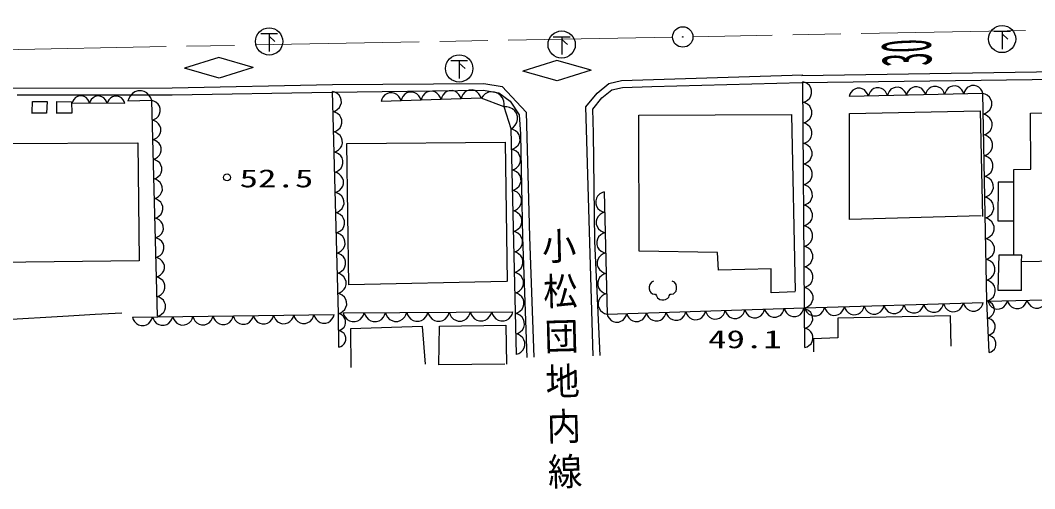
# Model space of a CAD drawing. Units: millimetres, scale not verified. Extents: x 62682 to 702682, y -6806 to 353194.
# Drawn here: x 449916 to 524010, y 213919 to 248180 of the extents above; entities that cross this region are included whole.
import ezdxf
from ezdxf.enums import TextEntityAlignment as Align

# ---------------------------------------------------------------- set-up
doc = ezdxf.new("R2010")
doc.units = ezdxf.units.MM
doc.header["$LTSCALE"] = 1000
doc.linetypes.add('CHAIN', pattern=[18.5, 12, -1.5, 3.5, -1.5])
doc.layers.add('M-BGD', color=7, linetype='Continuous', lineweight=25)
doc.layers.add('M-BMK', color=2, linetype='CHAIN', lineweight=13)
doc.styles.add('@ＭＳ ゴシック', font='')
doc.styles.add('ＭＳ ゴシック', font='')
doc.styles.get('@ＭＳ ゴシック').set_extended_font_data('@MS Gothic')
doc.styles.get('ＭＳ ゴシック').set_extended_font_data('MS Gothic')

# ---------------------------------------------------------------- blocks, each defined once
blk = doc.blocks.new('BUHIN1')
at = {"color": 7, "linetype": 'Continuous', "lineweight": 25}
for radius in [746, 22.5]:
    blk.add_circle((0, 0), radius, dxfattribs=at)
blk = doc.blocks.new('BUHIN4')
at = {"color": 7, "linetype": 'Continuous', "lineweight": 25}
blk.add_circle((0, 0), 249, dxfattribs=at)
blk = doc.blocks.new('BUHIN7')
at = {"color": 7, "linetype": 'Continuous', "lineweight": 25}
for p, q in [((-610, 570), (610, 570)), ((0, 570), (0, -730)), ((0, 375), (430, 0))]:
    blk.add_line(p, q, dxfattribs=at)
blk.add_circle((0, 0), 995, dxfattribs=at)
blk = doc.blocks.new('BUHIN10')
at = {"color": 7, "linetype": 'Continuous', "lineweight": 25}
blk.add_lwpolyline([(-690, 610), (-845, 530), (-965, 350), (-1000, 195), (-1000, 40), (-965, -120), (-885, -235), (-770, -315), (-610, -350), (-535, -350), (-470, -470), (-390, -610), (-235, -730), (-80, -765), (70, -765), (195, -730), (350, -650), (425, -570), (465, -470), (530, -350), (610, -350), (765, -315), (880, -235), (960, -120), (1000, 40), (1000, 195), (960, 350), (840, 530), (685, 610)], dxfattribs=at)
blk = doc.blocks.new('BUHIN40')
at = {"color": 7, "linetype": 'Continuous', "lineweight": 25}
blk.add_lwpolyline([(19, -717), (183, -659), (320, -569), (474, -425), (556, -265), (605, -95), (599, 127), (541, 294), (451, 450), (289, 585), (147, 664), (-19, 717)], dxfattribs=at)
blk = doc.blocks.new('BUHIN42')
at = {"color": 7, "linetype": 'Continuous', "lineweight": 25}
blk.add_lwpolyline([(643, -5), (596, 144), (520, 270), (395, 412), (254, 490), (104, 540), (-96, 541), (-247, 494), (-389, 418), (-516, 277), (-591, 152), (-643, 5)], dxfattribs=at)
blk = doc.blocks.new('BUHIN43')
at = {"color": 7, "linetype": 'Continuous', "lineweight": 25}
blk.add_lwpolyline([(9, -616), (150, -568), (269, -492), (403, -370), (475, -233), (519, -88), (516, 103), (468, 247), (392, 382), (255, 500), (133, 569), (-9, 616)], dxfattribs=at)
blk = doc.blocks.new('BUHIN44')
at = {"color": 7, "linetype": 'Continuous', "lineweight": 25}
blk.add_lwpolyline([(19, -738), (188, -678), (329, -586), (488, -438), (572, -273), (623, -98), (617, 131), (557, 303), (464, 463), (298, 603), (152, 684), (-19, 738)], dxfattribs=at)
blk = doc.blocks.new('BUHIN45')
at = {"color": 7, "linetype": 'Continuous', "lineweight": 25}
blk.add_lwpolyline([(-737, -10), (-679, -178), (-589, -321), (-443, -481), (-280, -568), (-106, -620), (122, -617), (295, -560), (456, -469), (597, -305), (680, -161), (737, 10)], dxfattribs=at)
blk = doc.blocks.new('BUHIN46')
at = {"color": 7, "linetype": 'Continuous', "lineweight": 25}
blk.add_lwpolyline([(-776, -4), (-717, -182), (-623, -333), (-471, -503), (-299, -595), (-117, -652), (124, -651), (306, -592), (476, -498), (626, -326), (715, -175), (776, 4)], dxfattribs=at)
blk = doc.blocks.new('BUHIN47')
at = {"color": 7, "linetype": 'Continuous', "lineweight": 25}
blk.add_lwpolyline([(18, -749), (189, -689), (333, -596), (494, -446), (580, -279), (632, -101), (627, 131), (566, 306), (473, 468), (304, 611), (156, 693), (-18, 749)], dxfattribs=at)
blk = doc.blocks.new('BUHIN50')
at = {"color": 7, "linetype": 'Continuous', "lineweight": 25}
blk.add_lwpolyline([(730, 26), (670, 192), (577, 331), (429, 487), (265, 569), (92, 618), (-135, 610), (-305, 549), (-462, 455), (-599, 290), (-678, 144), (-730, -26)], dxfattribs=at)
blk = doc.blocks.new('BUHIN51')
at = {"color": 7, "linetype": 'Continuous', "lineweight": 25}
blk.add_lwpolyline([(-18, 745), (-188, 685), (-331, 592), (-492, 443), (-577, 277), (-629, 100), (-623, -131), (-563, -304), (-470, -466), (-302, -608), (-155, -690), (18, -745)], dxfattribs=at)
blk = doc.blocks.new('BUHIN52')
at = {"color": 7, "linetype": 'Continuous', "lineweight": 25}
blk.add_lwpolyline([(-719, -23), (-660, -187), (-569, -324), (-424, -478), (-263, -559), (-92, -608), (131, -601), (298, -541), (454, -450), (589, -287), (667, -145), (719, 23)], dxfattribs=at)
blk = doc.blocks.new('BUHIN53')
at = {"color": 7, "linetype": 'Continuous', "lineweight": 25}
blk.add_lwpolyline([(5, -752), (178, -695), (324, -603), (488, -456), (577, -290), (633, -112), (631, 121), (573, 297), (482, 462), (316, 608), (168, 693), (-5, 752)], dxfattribs=at)
blk = doc.blocks.new('BUHIN54')
at = {"color": 7, "linetype": 'Continuous', "lineweight": 25}
blk.add_lwpolyline([(7, -711), (170, -656), (308, -570), (463, -429), (547, -272), (599, -104), (596, 116), (541, 283), (455, 439), (297, 576), (157, 656), (-7, 711)], dxfattribs=at)
blk = doc.blocks.new('BUHIN55')
at = {"color": 7, "linetype": 'Continuous', "lineweight": 25}
blk.add_lwpolyline([(-724, -22), (-665, -187), (-573, -326), (-427, -480), (-265, -562), (-94, -612), (131, -605), (299, -545), (456, -453), (592, -290), (671, -146), (724, 22)], dxfattribs=at)
blk = doc.blocks.new('BUHIN56')
at = {"color": 7, "linetype": 'Continuous', "lineweight": 25}
blk.add_lwpolyline([(28, -631), (171, -577), (291, -496), (424, -366), (494, -224), (534, -74), (525, 122), (471, 268), (389, 403), (245, 520), (119, 587), (-28, 631)], dxfattribs=at)
blk = doc.blocks.new('BUHIN57')
at = {"color": 7, "linetype": 'Continuous', "lineweight": 25}
blk.add_lwpolyline([(14, -759), (188, -699), (334, -605), (498, -454), (586, -285), (640, -106), (635, 130), (575, 307), (481, 472), (311, 617), (161, 702), (-14, 759)], dxfattribs=at)
blk = doc.blocks.new('BUHIN58')
at = {"color": 7, "linetype": 'Continuous', "lineweight": 25}
blk.add_lwpolyline([(697, 16), (641, 175), (554, 309), (415, 460), (259, 540), (94, 588), (-122, 583), (-284, 527), (-436, 440), (-568, 283), (-645, 145), (-697, -16)], dxfattribs=at)
blk = doc.blocks.new('BUHIN59')
at = {"color": 7, "linetype": 'Continuous', "lineweight": 25}
blk.add_lwpolyline([(-714, -17), (-656, -180), (-568, -317), (-425, -471), (-265, -553), (-96, -602), (125, -597), (291, -540), (446, -450), (582, -290), (661, -149), (714, 17)], dxfattribs=at)

msp = doc.modelspace()

# ---------------------------------------------------------------- linework, layer by layer
at = {"layer": 'M-BGD'}
for p, q in [((464413, 245454), (461922, 244675)), ((466922, 244734), (464413, 245454)), ((464430, 243954), (461922, 244675)), ((466922, 244734), (464430, 243954)), ((489113, 245249), (486622, 244469)), ((491622, 244528), (489113, 245249)), ((491622, 244528), (489130, 243749)), ((506992, 244135), (562161, 245031)), ((489130, 243749), (486622, 244469)), ((492910, 243566), (493836, 243768)), ((493836, 243768), (507064, 244188)), ((507000, 243635), (534328, 243967)), ((434573, 243218), (461005, 243233)), ((461005, 243233), (472716, 243472)), ((472669, 242918), (483734, 243060)), ((472716, 243472), (483772, 243560)), ((483734, 243060), (484864, 242876)), ((483772, 243560), (485114, 243342)), ((485114, 243342), (486856, 241458)), ((492046, 242859), (492910, 243566)), ((492403, 242506), (493134, 243103)), ((493134, 243103), (493898, 243269)), ((493898, 243269), (496056, 243336)), ((496056, 243336), (507000, 243635)), ((507190, 227139), (507080, 243688)), ((449681, 242726), (461010, 242733)), ((459514, 242314), (457778, 242261)), ((459935, 226537), (459514, 242314)), ((461010, 242733), (472669, 242918)), ((473152, 226729), (472723, 242972)), ((483572, 242494), (476267, 242236)), ((485252, 241848), (483572, 242494)), ((484864, 242876), (485689, 242265)), ((491234, 241844), (492046, 242859)), ((491739, 241675), (492403, 242506)), ((520220, 242836), (510460, 242608)), ((520504, 227657), (520220, 242836)), ((450775, 241458), (450806, 242240)), ((450806, 242240), (451871, 242240)), ((451871, 242240), (451839, 241395)), ((452591, 241426), (452591, 242240)), ((452591, 242240), (453655, 242209)), ((453655, 242209), (453687, 241395)), ((457551, 242088), (453691, 242115)), ((485769, 240232), (485252, 241848)), ((485689, 242265), (486361, 241257)), ((491770, 223646), (491234, 241844)), ((491772, 239933), (491739, 241675)), ((510482, 241358), (520027, 241552)), ((520027, 241552), (520193, 233833)), ((451839, 241395), (450744, 241395)), ((453687, 241395), (452528, 241395)), ((486361, 241257), (486453, 239852)), ((486856, 241458), (487102, 232334)), ((495087, 241243), (506252, 241279)), ((495123, 231295), (495087, 241243)), ((506252, 241279), (506502, 228361)), ((510482, 233611), (510482, 241358)), ((523704, 241389), (534128, 241474)), ((523733, 237300), (523704, 241389)), ((486157, 223748), (485769, 240232)), ((486453, 239852), (486526, 236014)), ((491872, 232029), (491772, 239933)), ((446235, 239172), (458508, 239204)), ((458508, 239204), (458602, 230594)), ((473774, 239157), (485329, 239264)), ((473918, 228820), (473774, 239157)), ((485329, 239264), (485473, 229073)), ((522483, 237271), (523733, 237300)), ((522483, 230994), (522483, 237271)), ((486526, 236014), (486603, 232318)), ((492555, 235627), (492772, 226684)), ((521340, 236348), (521317, 233520)), ((522478, 236348), (521340, 236348)), ((520110, 233888), (510482, 233611)), ((521317, 233520), (522467, 233509)), ((486603, 232318), (486924, 223528)), ((487102, 232334), (487423, 223546)), ((492270, 223660), (491872, 232029)), ((500848, 231188), (495123, 231295)), ((500920, 229900), (500848, 231188)), ((458602, 230594), (446392, 230437)), ((521347, 228410), (521404, 231023)), ((521404, 231023), (522455, 231023)), ((523080, 230994), (522483, 230994)), ((523051, 230512), (523080, 230994)), ((534355, 230682), (523051, 230512)), ((523051, 228410), (523051, 230568)), ((504749, 230007), (500920, 229900)), ((504749, 228253), (504749, 230007)), ((485433, 229087), (473918, 228820)), ((506502, 228325), (504749, 228253)), ((523051, 228410), (521347, 228410)), ((507216, 227145), (520248, 227543)), ((520675, 223872), (520504, 227657)), ((520591, 227646), (534870, 227984)), ((473188, 224265), (473152, 226729)), ((473488, 226787), (485899, 226851)), ((492772, 226684), (507160, 227139)), ((507216, 224242), (507188, 227088)), ((458103, 226463), (472841, 226657)), ((517847, 226556), (509626, 226394)), ((509626, 226394), (509626, 224944)), ((517901, 224352), (517847, 226556)), ((479304, 225785), (474037, 225606)), ((474037, 225606), (474067, 222780)), ((479512, 223018), (479304, 225785)), ((480494, 222988), (480524, 225814)), ((480524, 225814), (485374, 225874)), ((485374, 225874), (485433, 223018)), ((509626, 224944), (507852, 224890)), ((507852, 224890), (507852, 223923)), ((485314, 223018), (480494, 222988))]:
    msp.add_line(p, q, dxfattribs=at)
for points in [[(459514, 242314), (459443, 242511), (459334, 242677), (459159, 242863), (458964, 242961), (458759, 243020), (458490, 243012), (458288, 242941), (458100, 242831), (457937, 242635), (457842, 242463), (457778, 242261)], [(485252, 241848), (485264, 242065), (485226, 242268), (485133, 242516), (484987, 242688), (484814, 242827), (484553, 242927), (484331, 242940), (484108, 242910), (483873, 242788), (483713, 242662), (483572, 242494)], [(485769, 240232), (485936, 240352), (486062, 240499), (486190, 240714), (486230, 240922), (486230, 241132), (486149, 241382), (486028, 241553), (485874, 241699), (485646, 241800), (485459, 241843), (485252, 241848)], [(435216, 225124), (435687, 225516), (436176, 225847), (436523, 226005), (436897, 226108), (437376, 226164), (437873, 226161), (439458, 225957), (441044, 225813), (442260, 225852), (443474, 225951), (448446, 226267), (453435, 226562), (455390, 226675), (457344, 226789)]]:
    msp.add_lwpolyline(points, dxfattribs=at)
at = {"layer": 'M-BMK'}
for p, q in [((597322, 248858), (499053, 246972)), ((497554, 246944), (446407, 245986))]:
    msp.add_line(p, q, dxfattribs=at)

# ---------------------------------------------------------------- block references
at = {"layer": 'M-BGD'}
for name, p in [('BUHIN7', (468090, 246633)), ('BUHIN1', (498304, 246958)), ('BUHIN7', (521626, 246807)), ('BUHIN7', (489459, 246400)), ('BUHIN7', (481968, 244658)), ('BUHIN50', (481380, 242417)), ('BUHIN50', (482841, 242468)), ('BUHIN53', (507085, 242936)), ('BUHIN58', (511157, 242624)), ('BUHIN58', (512551, 242657)), ('BUHIN58', (513945, 242690)), ('BUHIN58', (515340, 242722)), ('BUHIN58', (516734, 242755)), ('BUHIN58', (518128, 242787)), ('BUHIN58', (519523, 242820)), ('BUHIN42', (454334, 242111)), ('BUHIN42', (455621, 242101)), ('BUHIN42', (456907, 242092)), ('BUHIN40', (459533, 241596)), ('BUHIN44', (472743, 242234)), ('BUHIN50', (476998, 242262)), ('BUHIN50', (478458, 242313)), ('BUHIN50', (479919, 242365)), ('BUHIN57', (520234, 242077)), ('BUHIN53', (507095, 241432)), ('BUHIN40', (459571, 240162)), ('BUHIN44', (472782, 240757)), ('BUHIN57', (520262, 240559)), ('BUHIN47', (485787, 239483)), ('BUHIN53', (507105, 239927)), ('BUHIN40', (459610, 238728)), ('BUHIN44', (472821, 239280)), ('BUHIN57', (520291, 239041)), ('BUHIN47', (485822, 237984)), ('BUHIN53', (507115, 238423)), ('BUHIN40', (459648, 237294)), ('BUHIN44', (472860, 237804)), ('BUHIN57', (520319, 237523)), ('BUHIN47', (485857, 236486)), ('BUHIN53', (507125, 236918)), ('BUHIN40', (459686, 235860)), ('BUHIN4', (465019, 236689)), ('BUHIN44', (472899, 236327)), ('BUHIN57', (520348, 236005)), ('BUHIN47', (485893, 234987)), ('BUHIN51', (492573, 234882)), ('BUHIN53', (507135, 235414)), ('BUHIN40', (459724, 234425)), ('BUHIN44', (472938, 234850)), ('BUHIN57', (520376, 234488)), ('BUHIN47', (485928, 233489)), ('BUHIN51', (492609, 233391)), ('BUHIN53', (507145, 233909)), ('BUHIN40', (459762, 232991)), ('BUHIN44', (472976, 233374)), ('BUHIN57', (520405, 232970)), ('BUHIN47', (485963, 231990)), ('BUHIN53', (507155, 232405)), ('BUHIN40', (459801, 231557)), ('BUHIN44', (473015, 231897)), ('BUHIN51', (492645, 231901)), ('BUHIN57', (520433, 231452)), ('BUHIN47', (485999, 230492)), ('BUHIN53', (507165, 230900)), ('BUHIN40', (459839, 230123)), ('BUHIN44', (473054, 230421)), ('BUHIN51', (492682, 230410)), ('BUHIN57', (520462, 229934)), ('BUHIN47', (486034, 228993)), ('BUHIN53', (507175, 229396)), ('BUHIN40', (459877, 228689)), ('BUHIN44', (473093, 228944)), ('BUHIN51', (492718, 228920)), ('BUHIN10', (496856, 228494)), ('BUHIN57', (520490, 228416)), ('BUHIN47', (486069, 227495)), ('BUHIN53', (507185, 227892)), ('BUHIN40', (459915, 227254)), ('BUHIN44', (473132, 227467)), ('BUHIN51', (492754, 227430)), ('BUHIN55', (518076, 227477)), ('BUHIN55', (519524, 227521)), ('BUHIN56', (520533, 227026)), ('BUHIN59', (521305, 227662)), ('BUHIN59', (522733, 227696)), ('BUHIN59', (524161, 227730)), ('BUHIN43', (473161, 226113)), ('BUHIN46', (474263, 226791)), ('BUHIN46', (475815, 226799)), ('BUHIN46', (477366, 226807)), ('BUHIN46', (478917, 226815)), ('BUHIN46', (480469, 226823)), ('BUHIN46', (482020, 226831)), ('BUHIN46', (483572, 226839)), ('BUHIN46', (485123, 226847)), ('BUHIN47', (486104, 225996)), ('BUHIN52', (493492, 226707)), ('BUHIN52', (494930, 226753)), ('BUHIN52', (496369, 226798)), ('BUHIN52', (497808, 226844)), ('BUHIN52', (499247, 226889)), ('BUHIN52', (500686, 226935)), ('BUHIN52', (502125, 226980)), ('BUHIN52', (503563, 227026)), ('BUHIN52', (505002, 227071)), ('BUHIN52', (506441, 227117)), ('BUHIN54', (507195, 226376)), ('BUHIN55', (507940, 227167)), ('BUHIN55', (509388, 227211)), ('BUHIN55', (510836, 227255)), ('BUHIN55', (512284, 227300)), ('BUHIN55', (513732, 227344)), ('BUHIN55', (515180, 227388)), ('BUHIN55', (516628, 227433)), ('BUHIN45', (458840, 226473)), ('BUHIN45', (460314, 226492)), ('BUHIN45', (461788, 226512)), ('BUHIN45', (463262, 226531)), ('BUHIN45', (464735, 226551)), ('BUHIN45', (466209, 226570)), ('BUHIN45', (467683, 226589)), ('BUHIN45', (469157, 226609)), ('BUHIN45', (470630, 226628)), ('BUHIN45', (472104, 226648)), ('BUHIN56', (520590, 225765)), ('BUHIN43', (473179, 224881)), ('BUHIN47', (486140, 224498)), ('BUHIN54', (507209, 224954)), ('BUHIN56', (520647, 224503))]:
    msp.add_blockref(name, p, dxfattribs=at)

# ---------------------------------------------------------------- texts
at = {"layer": 'M-BGD', "style": 'ＭＳ ゴシック', "width": 0.4}
msp.add_text('30', height=3666, rotation=92.3, dxfattribs=at).set_placement((517581, 244923), align=Align.BOTTOM_LEFT)
at = {"layer": 'M-BGD', "style": 'ＭＳ ゴシック', "width": 1.5}
for s, p in [('52.5', (465936, 235563)), ('49.1', (500151, 223798))]:
    msp.add_text(s, height=1320, dxfattribs=at).set_placement(p, align=Align.BOTTOM_LEFT)
at = {"layer": 'M-BGD', "insert": (488050, 233043), "char_height": 1833, "attachment_point": 7, "rotation": 271.5, "style": '@ＭＳ ゴシック'}
msp.add_mtext('\\T1.2;\\W1.1;小松団地内線\\~', dxfattribs=at)

doc.saveas('drawing.dxf')
